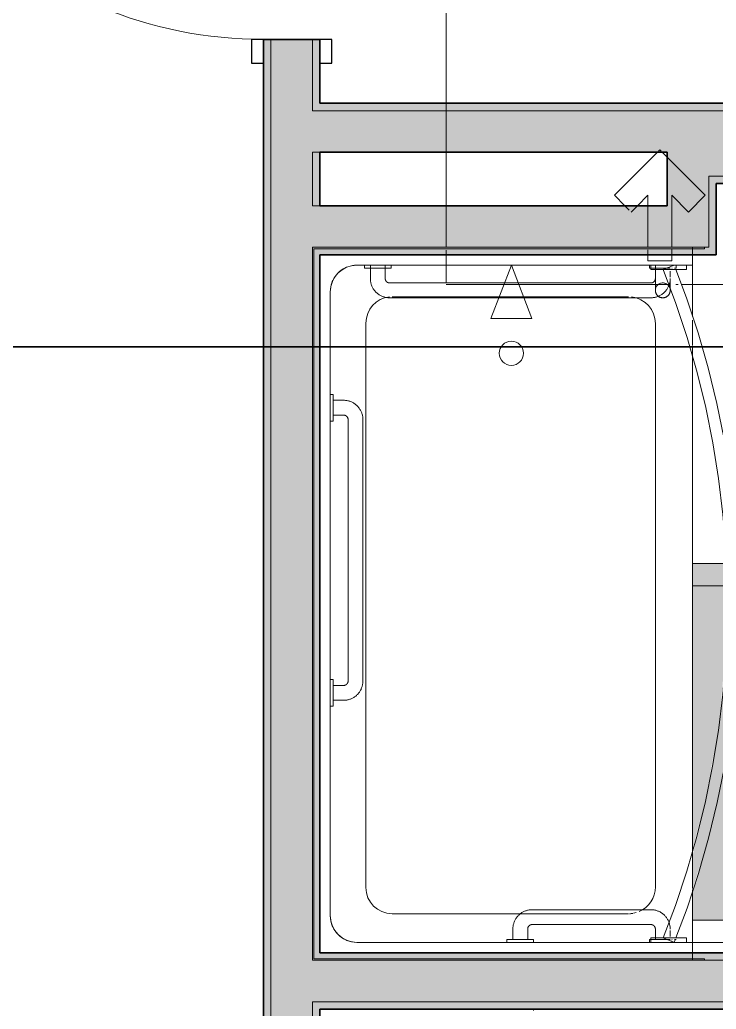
# Model space of a CAD drawing. Header units: inches. Extents: x 6 to 8416, y -388 to 6104.
# Drawn here: x 4169.3 to 4227.9, y 101.4 to 184.7 of the extents above; entities that cross this region are included whole.
import ezdxf

# ---------------------------------------------------------------- set-up
doc = ezdxf.new("R2010")
doc.units = ezdxf.units.IN
doc.header["$MEASUREMENT"] = 0
for name, pattern in [('Dash 1_16_', [48, 24, -24]), ('Dot 1_16_', [24, 0, -24]), ('Hidden 1_16_', [36, 24, -12])]:
    doc.linetypes.add(name, pattern=pattern)
for name, color, linetype, lineweight in [('A-DOOR', 31, 'Continuous', 18), ('A-DOOR-FRAM', 31, 'Continuous', 25), ('A-GENM', 13, 'Continuous', 18), ('A-WALL', 113, 'Continuous', 25), ('A-WALL-PATT', 111, 'Continuous', 35), ('G-ANNO-SYMB', 111, 'Continuous', 13), ('I-WALL', 2, 'Continuous', 25), ('P-SANR-FIXT', 6, 'Continuous', 18), ('Q-CASE', 31, 'Continuous', 18), ('Q-SPCQ', 91, 'Continuous', 18)]:
    doc.layers.add(name, color=color, linetype=linetype, lineweight=lineweight)

# ---------------------------------------------------------------- blocks, each defined once
blk = doc.blocks.new('GM BA Shower-Unit-Tub-Prefab-ICC ADA-AM - ICC Type B_ Option A Forward_ 60_W x 32_D-2224287-LEVEL 3 - PLAN Copy 1 Copy 1')
at = {"layer": 'A-GENM'}
for p, q in [((0, 32), (0.625, 32)), ((59.375, 32), (60, 32))]:
    blk.add_line(p, q, dxfattribs=at)
blk = doc.blocks.new('GM Clearance-Rect-AM - 30_ x 48_  - A117 2017 Existing _ Type B _ A117 2009 _ CBC-V1075-LEVEL 3 - PLAN Copy 1 Copy 1')
at = {"layer": 'A-GENM', "linetype": 'Hidden 1_16_', "lineweight": 9, "transparency": 33554560}
h = blk.add_hatch(color=256, dxfattribs=at)
h.paths.add_polyline_path([(15, 48), (-15, 48), (-15, 3.805), (-9.48, 3.852), (-4.127, 3.521), (1.711, 2.722), (7.275, 1.493), (11.863, 0.219), (12.753, 0), (15, 0.051), (15, 15.133)])
h.paths.add_polyline_path([(9.1, 0), (3.967, 1.272), (-1.674, 2.235), (-7.311, 2.769), (-12.492, 2.9), (-15, 2.715), (-15, 0), (8.705, 0)])
blk.add_hatch(color=256, dxfattribs=at).paths.add_polyline_path([(12.422, 0), (8.635, 1.162), (3.583, 2.363), (-0.924, 3.155), (-7.671, 3.783), (-12.609, 3.896), (-15, 3.673), (-15, 2.805), (-9.95, 2.869), (-4.179, 2.522), (2.085, 1.633), (7.563, 0.418), (9.685, 0), (12.341, 0)])
at = {"layer": 'A-GENM', "linetype": 'Hidden 1_16_', "lineweight": 9}
for p, q in [((15, 48), (-15, 48)), ((-15, 48), (-15, 3.771)), ((15, 48), (-15, 48)), ((-15, 48), (-15, 3.771)), ((-15, 3.771), (-15, 48)), ((-15, 48), (15, 48)), ((15, 0), (15, 48)), ((15, 0), (15, 48)), ((15, 48), (15, 0)), ((-15, 3.702), (-15, 3.498)), ((-15, 3.702), (-15, 3.498)), ((-15, 3.498), (-15, 3.702)), ((-15, 3.199), (-15, 2.989)), ((-15, 3.199), (-15, 2.989)), ((-15, 2.989), (-15, 3.199)), ((-15, 2.805), (-15, 0)), ((-15, 2.805), (-15, 0)), ((-15, 0), (-15, 2.805)), ((-15, 0), (9.1, 0)), ((-15, 0), (9.1, 0)), ((9.1, 0), (-15, 0)), ((9.1, 0), (9.523, 0)), ((9.1, 0), (9.523, 0)), ((9.523, 0), (9.1, 0)), ((9.575, 0), (12.341, 0)), ((9.575, 0), (12.341, 0)), ((12.341, 0), (9.575, 0)), ((12.422, 0), (15, 0)), ((12.422, 0), (15, 0)), ((15, 0), (12.422, 0))]:
    blk.add_line(p, q, dxfattribs=at)
blk = doc.blocks.new('z Nested-Shower Surround-Tub-Prefab - Variable-V1078-LEVEL 3 - PLAN Copy 1 Copy 1')
at = {"layer": 'A-GENM', "lineweight": 9}
for p, q in [((0.125, 33), (0, 33)), ((0, 33), (0, 0)), ((0, 32), (0, 33)), ((0, 33), (0.125, 33)), ((0.125, 0.125), (0.125, 33)), ((0.125, 33), (0.125, 32)), ((60, 33), (59.875, 33)), ((59.875, 33), (59.875, 0.125)), ((59.875, 32), (59.875, 33)), ((59.875, 33), (60, 33)), ((60, 0), (60, 33)), ((60, 33), (60, 32)), ((0, 29.875), (0, 32)), ((0.125, 32), (0.125, 29.875)), ((59.875, 0.625), (59.875, 32)), ((60, 32), (60, 0.625)), ((0, 0.625), (0, 29.875)), ((0.125, 29.875), (0.125, 0.625)), ((0, 0), (0, 0.625)), ((0, 0), (60, 0)), ((60, 0), (0, 0)), ((0.125, 0.625), (0.125, 0.313)), ((59.875, 0.125), (0.125, 0.125)), ((0.313, 0.125), (59.688, 0.125)), ((59.875, 0.313), (59.875, 0.625)), ((60, 0.625), (60, 0))]:
    blk.add_line(p, q, dxfattribs=at)
at = {"layer": 'A-GENM'}
for p, q in [((1.5, 32), (0, 32)), ((0, 32), (0, 0)), ((0, 29.875), (0, 32)), ((0.125, 32), (0.625, 32)), ((0.625, 32), (1.5, 32)), ((1.5, 32), (5.826, 32)), ((1.5, 30.75), (1.5, 32)), ((1.5, 30.75), (1.5, 32)), ((1.5, 32), (1.5, 30.75)), ((6.125, 32), (8.252, 32)), ((8.398, 32), (9.275, 32)), ((9.275, 32), (26.625, 32)), ((26.625, 32), (50.725, 32)), ((50.725, 32), (51.148, 32)), ((51.2, 32), (53.966, 32)), ((54.047, 32), (56.625, 32)), ((56.625, 32), (58.5, 32)), ((58.5, 32), (58.5, 30.75)), ((60, 32), (58.5, 32)), ((58.5, 32), (58.5, 30.75)), ((58.5, 30.75), (58.5, 32)), ((58.5, 32), (59.375, 32)), ((59.375, 32), (59.7, 32)), ((60, 0), (60, 32)), ((60, 32), (60, 0.625)), ((1.5, 30.388), (1.5, 30.75)), ((1.5, 30.388), (1.5, 30.75)), ((1.5, 30.75), (1.5, 30.388)), ((1.5, 30), (1.5, 30.261)), ((1.5, 29.25), (1.5, 30.261)), ((1.5, 30.261), (1.5, 30)), ((58.5, 30.75), (58.5, 30.388)), ((58.5, 30.75), (58.5, 30.388)), ((58.5, 30.388), (58.5, 30.75)), ((58.5, 30.261), (58.5, 29.25)), ((58.5, 30.261), (58.5, 29.25)), ((58.5, 29.25), (58.5, 30.261)), ((0, 0.625), (0, 29.875)), ((1.5, 3.75), (1.5, 29.25)), ((58.5, 29.25), (58.5, 3.75)), ((58.5, 29.25), (58.5, 3.75)), ((58.5, 3.75), (58.5, 29.25)), ((1.5, 5.942), (1.5, 29.058)), ((1.5, 29.058), (1.5, 5.942)), ((53.839, 28.873), (6.409, 28.873)), ((4.159, 26.623), (4.159, 17.771)), ((56.089, 18.5), (56.089, 26.623)), ((56.089, 6.712), (56.089, 18.5)), ((4.159, 17.771), (4.159, 15.729)), ((4.159, 15.729), (4.159, 6.712)), ((1.5, 3.75), (1.5, 5.058)), ((1.5, 5.058), (1.5, 3.75)), ((53.877, 4.5), (6.371, 4.5)), ((56.25, 1.5), (3.75, 1.5)), ((56.25, 1.5), (3.75, 1.5)), ((3.75, 1.5), (56.25, 1.5)), ((0, 0), (0, 0.625)), ((0, 0), (60, 0)), ((60, 0), (0, 0)), ((60, 0.625), (60, 0))]:
    blk.add_line(p, q, dxfattribs=at)
blk.add_circle((8.92, 16.75), 1.016, dxfattribs=at)
for centre, radius, start, end in [((6.409, 26.623), 2.25, 90, 173.7582), ((53.839, 26.623), 2.25, 23.01288, 90), ((53.839, 26.623), 2.25, 10.6675, 16.57426), ((53.839, 26.623), 2.25, 1.82866, 9.29916), ((53.877, 6.712), 2.212, 270, 360), ((6.371, 6.712), 2.212, 186.09767, 270), ((3.75, 3.75), 2.25, 180, 200.02868), ((3.75, 3.75), 2.25, 180, 270), ((3.75, 3.75), 2.25, 180, 200.02868), ((56.25, 3.75), 2.25, 270, 360), ((56.25, 3.75), 2.25, 339.97132, 0), ((56.25, 3.75), 2.25, 339.97132, 360), ((3.75, 3.75), 2.25, 200.02868, 204.97132), ((3.75, 3.75), 2.25, 200.02868, 204.97132), ((3.75, 3.75), 2.25, 206.17273, 245.02868), ((3.75, 3.75), 2.25, 206.17273, 245.02868), ((56.25, 3.75), 2.25, 294.97132, 335.02868), ((56.25, 3.75), 2.25, 294.97132, 335.02868), ((56.25, 3.75), 2.25, 335.02868, 339.97132), ((56.25, 3.75), 2.25, 335.02868, 339.97132), ((3.75, 3.75), 2.25, 245.02868, 249.97132), ((3.75, 3.75), 2.25, 245.02868, 249.97132), ((56.25, 3.75), 2.25, 290.02868, 294.97132), ((56.25, 3.75), 2.25, 290.02868, 294.97132), ((3.75, 3.75), 2.25, 249.97132, 270), ((3.75, 3.75), 2.25, 249.97132, 270), ((56.25, 3.75), 2.25, 270, 290.02868), ((56.25, 3.75), 2.25, 270, 290.02868)]:
    blk.add_arc(centre, radius, start, end, dxfattribs=at)
blk = doc.blocks.new('z Nested-Shower Grab Bars - Variable-V1079-LEVEL 3 - PLAN Copy 1 Copy 1')
at = {"layer": 'A-GENM', "linetype": 'Dash 1_16_', "lineweight": 9}
for p, q in [((0.244, 29.125), (0, 29.125)), ((0, 29.125), (0, 29.087)), ((0, 29.125), (0, 29.087)), ((0.244, 29.125), (0, 29.125)), ((0, 29.125), (0, 29.087)), ((0, 29.125), (0, 29.087)), ((0, 29.087), (0, 28.974)), ((0, 29.087), (0, 28.974)), ((0, 29.087), (0, 28.974)), ((0, 29.087), (0, 28.974)), ((0, 28.795), (0, 28.563)), ((0, 28.795), (0, 28.563)), ((0, 28.795), (0, 28.563)), ((0, 28.795), (0, 28.563)), ((0, 28.625), (0, 28.604)), ((0, 28.625), (0, 28.604)), ((0, 28.604), (0, 28.541)), ((0, 28.604), (0, 28.541)), ((0, 28.541), (0, 28.442)), ((0, 28.541), (0, 28.442)), ((0, 28.503), (0, 28.291)), ((0, 28.503), (0, 28.291)), ((0, 28.503), (0, 28.291)), ((0, 28.442), (0, 28.313)), ((0, 28.442), (0, 27.838)), ((0.25, 29.125), (0.244, 29.125)), ((0.25, 29.125), (0.244, 29.125)), ((0.25, 29.087), (0.25, 29.125)), ((0.25, 29.087), (0.25, 29.125)), ((0.25, 29.087), (0.25, 29.125)), ((0.25, 29.087), (0.25, 29.125)), ((0.25, 28.974), (0.25, 29.087)), ((0.25, 28.974), (0.25, 29.087)), ((0.25, 28.974), (0.25, 29.087)), ((0.25, 28.974), (0.25, 29.087)), ((0.25, 28.764), (0.25, 28.795)), ((0.25, 28.764), (0.25, 28.795)), ((0.25, 28.764), (0.25, 28.795)), ((0.25, 28.764), (0.25, 28.795)), ((0.25, 28.625), (0.25, 28.604)), ((0.25, 28.625), (0.25, 28.604)), ((0.25, 28.604), (0.25, 28.541)), ((0.25, 28.604), (0.25, 28.541)), ((0.25, 28.541), (0.25, 28.442)), ((0.25, 28.541), (0.25, 28.442)), ((0.25, 28.442), (0.25, 28.313)), ((0.25, 28.442), (0.25, 28.313)), ((1.004, 28.625), (0.515, 28.625)), ((1.004, 28.625), (0.515, 28.625)), ((1.272, 28.618), (1.208, 28.623)), ((1.245, 28.625), (1.284, 28.625)), ((1.44, 28.625), (1.477, 28.625)), ((1.528, 28.574), (1.465, 28.589)), ((1.551, 28.625), (1.587, 28.625)), ((1.587, 28.625), (1.622, 28.625)), ((1.966, 28.625), (1.987, 28.625)), ((1.987, 28.625), (2.007, 28.625)), ((2.057, 28.331), (2.003, 28.367)), ((2.007, 28.625), (2.025, 28.625)), ((2.025, 28.625), (2.042, 28.625)), ((2.042, 28.625), (2.057, 28.625)), ((2.094, 28.625), (2.103, 28.625)), ((2.103, 28.625), (2.11, 28.625)), ((2.11, 28.625), (2.116, 28.625)), ((2.116, 28.625), (2.121, 28.625)), ((2.121, 28.625), (2.124, 28.625)), ((2.124, 28.625), (2.125, 28.625)), ((2.125, 28.625), (2.15, 28.625)), ((2.15, 28.625), (2.175, 28.623)), ((55.616, 28.604), (55.552, 28.593)), ((56.516, 28.625), (55.998, 28.625)), ((56.75, 29.125), (56.75, 29.087)), ((56.75, 29.125), (56.75, 29.087)), ((56.75, 29.087), (56.75, 28.974)), ((56.75, 29.087), (56.75, 28.974)), ((56.75, 28.795), (56.75, 28.764)), ((56.75, 28.795), (56.75, 28.764)), ((56.75, 28.541), (56.75, 28.625)), ((56.75, 28.541), (56.75, 28.625)), ((56.75, 28.442), (56.75, 28.541)), ((56.75, 28.442), (56.75, 28.541)), ((56.75, 28.313), (56.75, 28.442)), ((56.75, 28.313), (56.75, 28.442)), ((57, 29.087), (57, 29.125)), ((57, 29.087), (57, 29.125)), ((57, 28.974), (57, 29.087)), ((57, 28.974), (57, 29.087)), ((57, 28.563), (57, 28.795)), ((57, 28.563), (57, 28.795)), ((57, 28.291), (57, 28.503)), ((57, 28.291), (57, 28.503)), ((0, 28.313), (0, 28.162)), ((0, 28.291), (0, 28.113)), ((0, 28.291), (0, 28.113)), ((0, 28.291), (0, 28.113)), ((0, 28.162), (0, 28)), ((0, 28), (0, 27.749)), ((0, 28), (0, 27.838)), ((0, 28), (0, 27.749)), ((0, 28), (0, 27.749)), ((0, 27.838), (0, 27.688)), ((0, 27.838), (0, 27.688)), ((0, 27.709), (0, 26.875)), ((0, 27.709), (0, 26.875)), ((0, 27.709), (0, 26.875)), ((0, 27.688), (0, 27.375)), ((0, 27.688), (0, 27.558)), ((0, 27.558), (0, 27.375)), ((0.25, 28.313), (0.25, 28.162)), ((0.25, 28.313), (0.25, 28)), ((0.25, 28.113), (0.25, 28.291)), ((0.25, 28.162), (0.25, 28)), ((0.25, 28), (0.25, 27.838)), ((0.25, 28), (0.25, 27.838)), ((0.25, 27.749), (0.25, 27.991)), ((0.25, 27.838), (0.25, 27.688)), ((0.25, 27.838), (0.25, 27.688)), ((0.25, 26.875), (0.25, 27.709)), ((0.25, 27.688), (0.25, 27.375)), ((0.25, 27.688), (0.25, 27.375)), ((0.25, 26.875), (0.25, 27.687)), ((0.25, 26.875), (0.25, 27.687)), ((2.347, 28.072), (2.303, 28.119)), ((2.389, 28.022), (2.347, 28.072)), ((2.428, 27.97), (2.389, 28.022)), ((2.747, 28.057), (2.749, 28.032)), ((2.749, 28.032), (2.75, 28.007)), ((56.75, 28.162), (56.75, 28.313)), ((56.75, 28.162), (56.75, 28.313)), ((56.75, 28), (56.75, 28.162)), ((56.75, 28), (56.75, 28.162)), ((56.75, 27.838), (56.75, 28)), ((56.75, 27.838), (56.75, 28)), ((56.75, 27.688), (56.75, 27.838)), ((56.75, 27.688), (56.75, 27.838)), ((56.75, 27.709), (56.75, 26.875)), ((56.75, 27.375), (56.75, 27.688)), ((56.75, 27.375), (56.75, 27.688)), ((56.75, 27.687), (56.75, 26.875)), ((57, 28.113), (57, 28.291)), ((57, 28.113), (57, 28.291)), ((57, 27.749), (57, 28)), ((57, 27.749), (57, 28)), ((57, 26.875), (57, 27.709)), ((57, 26.875), (57, 27.709)), ((0, 27.438), (0, 26.875)), ((0, 27.375), (1.125, 27.375)), ((0, 26.875), (0.25, 26.875)), ((0, 26.875), (0.25, 26.875)), ((0.25, 26.875), (0.25, 27.438)), ((0.25, 27.375), (1.125, 27.375)), ((1.5, 27), (1.5, 15.826)), ((2.75, 16.306), (2.75, 27)), ((54.25, 27), (54.25, 17)), ((55.5, 17), (55.5, 27)), ((55.875, 27.375), (56.75, 27.375)), ((56.75, 26.875), (57, 26.875)), ((57, 17.125), (56.75, 17.125)), ((56.75, 17.125), (56.75, 16.313)), ((56.75, 17.125), (56.75, 14.875)), ((57, 14.875), (57, 17.125)), ((57, 14.875), (57, 17.125)), ((1.5, 15.826), (1.5, 14.674)), ((2.75, 14.194), (2.75, 16.306)), ((56.75, 16.625), (55.875, 16.625)), ((56.75, 16.313), (56.75, 16.625)), ((56.75, 15.375), (56.75, 16.625)), ((56.75, 15.688), (56.75, 16.313)), ((55.875, 15.375), (56.75, 15.375)), ((56.75, 15.375), (56.75, 15.688)), ((56.75, 15.687), (56.75, 14.875)), ((1.5, 14.674), (1.5, 5)), ((2.75, 5), (2.75, 14.194)), ((56.75, 14.875), (57, 14.875)), ((0.25, 5.125), (0, 5.125)), ((0, 5.125), (0, 4.563)), ((0, 5.125), (0, 2.875)), ((0.25, 2.875), (0.25, 5.125)), ((0.25, 4.563), (0.25, 5.125)), ((1.125, 4.625), (0, 4.625)), ((0, 4.625), (0, 4.442)), ((0, 4.625), (0, 3.375)), ((0, 4.442), (0, 4.313)), ((0, 4.313), (0, 4.162)), ((0, 4.162), (0, 4)), ((0, 4), (0, 3.838)), ((0, 3.838), (0, 3.688)), ((0, 3.688), (0, 3.558)), ((0, 3.558), (0, 3.375)), ((0, 3.438), (0, 2.875)), ((0, 3.375), (1.125, 3.375)), ((0.25, 2.875), (0.25, 3.438)), ((0, 2.875), (0.25, 2.875)), ((35, 2.75), (13, 2.75)), ((35, 2.75), (13, 2.75)), ((11.375, 1.125), (11.375, 0.25)), ((11.375, 1.125), (11.375, 0.25)), ((12.625, 0.25), (12.625, 1.125)), ((12.625, 0.25), (12.625, 1.125)), ((13, 1.5), (35, 1.5)), ((13, 1.5), (35, 1.5)), ((35.375, 1.125), (35.375, 0.25)), ((35.375, 1.125), (35.375, 0.25)), ((36.625, 0.25), (36.625, 1.125)), ((36.625, 0.25), (36.625, 1.125)), ((10.875, 0.25), (10.875, 0)), ((11.687, 0.25), (10.875, 0.25)), ((11.687, 0.25), (10.875, 0.25)), ((10.875, 0.25), (10.875, 0)), ((13.125, 0.25), (10.875, 0.25)), ((11.687, 0.25), (10.875, 0.25)), ((10.875, 0), (13.125, 0)), ((10.875, 0), (13.125, 0)), ((10.875, 0), (13.125, 0)), ((10.875, 0), (13.125, 0)), ((11.375, 0.25), (11.688, 0.25)), ((11.375, 0.25), (11.688, 0.25)), ((11.375, 0.25), (11.688, 0.25)), ((11.375, 0.25), (12.625, 0.25)), ((11.688, 0.25), (11.838, 0.25)), ((11.688, 0.25), (12.313, 0.25)), ((11.688, 0.25), (12.313, 0.25)), ((11.838, 0.25), (12, 0.25)), ((12, 0.25), (12.162, 0.25)), ((12.162, 0.25), (12.313, 0.25)), ((13.125, 0.25), (12.313, 0.25)), ((13.125, 0.25), (12.313, 0.25)), ((12.313, 0.25), (12.625, 0.25)), ((12.313, 0.25), (12.625, 0.25)), ((13.125, 0.25), (12.313, 0.25)), ((12.313, 0.25), (12.625, 0.25)), ((13.125, 0), (13.125, 0.25)), ((13.125, 0), (13.125, 0.25)), ((34.875, 0.25), (34.875, 0)), ((35.687, 0.25), (34.875, 0.25)), ((35.687, 0.25), (34.875, 0.25)), ((34.875, 0.25), (34.875, 0)), ((37.125, 0.25), (34.875, 0.25)), ((35.687, 0.25), (34.875, 0.25)), ((34.875, 0), (37.125, 0)), ((34.875, 0), (37.125, 0)), ((34.875, 0), (37.125, 0)), ((34.875, 0), (37.125, 0)), ((35.375, 0.25), (35.688, 0.25)), ((35.375, 0.25), (35.688, 0.25)), ((35.375, 0.25), (36.625, 0.25)), ((35.375, 0.25), (35.688, 0.25)), ((35.688, 0.25), (36.313, 0.25)), ((35.688, 0.25), (35.838, 0.25)), ((35.688, 0.25), (36.313, 0.25)), ((35.838, 0.25), (36, 0.25)), ((36, 0.25), (36.162, 0.25)), ((36.162, 0.25), (36.313, 0.25)), ((37.125, 0.25), (36.313, 0.25)), ((37.125, 0.25), (36.313, 0.25)), ((36.313, 0.25), (36.625, 0.25)), ((36.313, 0.25), (36.625, 0.25)), ((37.125, 0.25), (36.313, 0.25)), ((36.313, 0.25), (36.625, 0.25)), ((37.125, 0), (37.125, 0.25)), ((37.125, 0), (37.125, 0.25))]:
    blk.add_line(p, q, dxfattribs=at)
at = {"layer": 'A-GENM', "linetype": 'Dash 1_16_', "lineweight": 9, "flags": 128}
for points in [[(1.208, 28.623), (1.143, 28.625), (1.125, 28.625)], [(1.125, 28.625), (1.165, 28.625), (1.205, 28.625), (1.245, 28.625)], [(1.465, 28.589), (1.401, 28.601), (1.337, 28.611), (1.272, 28.618)], [(1.284, 28.625), (1.324, 28.625), (1.363, 28.625), (1.401, 28.625), (1.44, 28.625)], [(1.477, 28.625), (1.514, 28.625), (1.551, 28.625)], [(2.003, 28.367), (1.948, 28.401), (1.891, 28.433), (1.833, 28.463), (1.774, 28.49), (1.714, 28.515), (1.653, 28.537), (1.591, 28.557), (1.528, 28.574)], [(1.622, 28.625), (1.656, 28.625), (1.69, 28.625), (1.722, 28.625), (1.754, 28.625), (1.784, 28.625), (1.814, 28.625), (1.842, 28.625), (1.87, 28.625), (1.896, 28.625), (1.921, 28.625), (1.944, 28.625), (1.966, 28.625)], [(2.057, 28.625), (2.071, 28.625), (2.083, 28.625), (2.094, 28.625)], [(2.303, 28.119), (2.257, 28.166), (2.21, 28.21), (2.16, 28.252), (2.109, 28.293), (2.057, 28.331)], [(2.175, 28.623), (2.2, 28.621), (2.225, 28.617), (2.249, 28.613), (2.274, 28.607), (2.298, 28.601), (2.322, 28.593), (2.345, 28.585), (2.368, 28.576), (2.391, 28.565), (2.414, 28.554), (2.436, 28.542), (2.457, 28.53), (2.478, 28.516), (2.498, 28.501), (2.518, 28.486), (2.537, 28.47), (2.556, 28.453), (2.573, 28.435), (2.59, 28.417), (2.607, 28.398), (2.622, 28.379), (2.637, 28.358), (2.651, 28.338), (2.664, 28.316), (2.676, 28.295), (2.688, 28.272), (2.698, 28.25), (2.708, 28.226), (2.716, 28.203), (2.724, 28.179), (2.73, 28.155), (2.736, 28.131), (2.741, 28.106), (2.745, 28.082), (2.747, 28.057)], [(55.303, 28.521), (55.242, 28.497), (55.183, 28.47), (55.125, 28.441), (55.068, 28.41), (55.012, 28.377), (54.957, 28.341), (54.905, 28.303), (54.853, 28.264), (54.803, 28.222), (54.756, 28.178), (54.709, 28.132), (54.665, 28.085), (54.623, 28.035), (54.582, 27.984), (54.544, 27.932), (54.508, 27.878), (54.474, 27.823), (54.442, 27.766), (54.412, 27.708), (54.385, 27.649), (54.36, 27.589), (54.338, 27.528), (54.318, 27.466), (54.301, 27.403), (54.286, 27.34), (54.274, 27.276), (54.264, 27.212), (54.257, 27.147), (54.252, 27.083), (54.25, 27.018), (54.25, 27)], [(55.552, 28.593), (55.489, 28.578), (55.426, 28.562), (55.364, 28.543), (55.303, 28.521)], [(55.875, 28.625), (55.81, 28.624), (55.745, 28.62), (55.68, 28.613), (55.616, 28.604)], [(2.75, 28.007), (2.75, 27.982), (2.749, 27.957), (2.746, 27.932), (2.743, 27.907), (2.739, 27.882), (2.734, 27.858), (2.727, 27.834), (2.72, 27.81), (2.712, 27.786), (2.703, 27.763), (2.693, 27.74), (2.682, 27.717), (2.671, 27.695), (2.658, 27.674), (2.645, 27.653), (2.63, 27.632), (2.615, 27.612), (2.599, 27.593), (2.583, 27.574), (2.565, 27.556), (2.547, 27.539), (2.528, 27.523), (2.509, 27.507), (2.489, 27.492), (2.468, 27.478), (2.447, 27.464), (2.426, 27.452), (2.403, 27.44), (2.381, 27.43), (2.358, 27.42), (2.334, 27.411), (2.311, 27.403), (2.287, 27.396), (2.262, 27.39), (2.238, 27.385), (2.213, 27.381), (2.188, 27.378), (2.163, 27.376), (2.138, 27.375), (2.125, 27.375)], [(2.646, 27.572), (2.622, 27.633), (2.595, 27.692), (2.566, 27.75), (2.535, 27.807), (2.502, 27.863), (2.466, 27.918), (2.428, 27.97)], [(2.75, 27), (2.749, 27.065), (2.745, 27.13), (2.738, 27.195), (2.729, 27.259), (2.718, 27.323), (2.703, 27.386), (2.687, 27.449), (2.668, 27.511), (2.646, 27.572)], [(1.125, 27.375), (1.14, 27.375), (1.155, 27.374), (1.17, 27.372), (1.185, 27.37), (1.2, 27.368), (1.214, 27.364), (1.229, 27.36), (1.243, 27.356), (1.257, 27.351), (1.271, 27.345), (1.285, 27.339), (1.298, 27.333), (1.311, 27.325), (1.324, 27.318), (1.337, 27.31), (1.349, 27.301), (1.361, 27.292), (1.372, 27.282), (1.383, 27.272), (1.394, 27.261), (1.404, 27.25), (1.414, 27.239), (1.423, 27.227), (1.432, 27.215), (1.441, 27.203), (1.448, 27.19), (1.456, 27.177), (1.463, 27.163), (1.469, 27.15), (1.475, 27.136), (1.48, 27.122), (1.484, 27.108), (1.488, 27.093), (1.492, 27.078), (1.495, 27.064), (1.497, 27.049), (1.498, 27.034), (1.5, 27.019), (1.5, 27.004), (1.5, 27)], [(1.95, 27.375), (1.927, 27.375), (1.903, 27.375), (1.877, 27.375), (1.85, 27.375), (1.822, 27.375), (1.792, 27.375), (1.762, 27.375), (1.731, 27.375), (1.699, 27.375), (1.665, 27.375), (1.631, 27.375), (1.596, 27.375), (1.561, 27.375), (1.524, 27.375), (1.487, 27.375), (1.45, 27.375), (1.412, 27.375), (1.373, 27.375), (1.334, 27.375), (1.295, 27.375), (1.255, 27.375), (1.216, 27.375), (1.176, 27.375), (1.136, 27.375), (1.125, 27.375)], [(2.125, 27.375), (2.124, 27.375), (2.122, 27.375), (2.118, 27.375), (2.112, 27.375), (2.105, 27.375), (2.096, 27.375), (2.086, 27.375), (2.074, 27.375), (2.061, 27.375), (2.046, 27.375), (2.03, 27.375), (2.012, 27.375), (1.993, 27.375), (1.972, 27.375), (1.95, 27.375)], [(55.5, 27), (55.5, 27.015), (55.501, 27.03), (55.503, 27.045), (55.505, 27.06), (55.507, 27.075), (55.511, 27.089), (55.515, 27.104), (55.519, 27.118), (55.524, 27.132), (55.53, 27.146), (55.536, 27.16), (55.542, 27.173), (55.55, 27.186), (55.557, 27.199), (55.565, 27.212), (55.574, 27.224), (55.583, 27.236), (55.593, 27.247), (55.603, 27.258), (55.614, 27.269), (55.625, 27.279), (55.636, 27.289), (55.648, 27.298), (55.66, 27.307), (55.672, 27.316), (55.685, 27.323), (55.698, 27.331), (55.712, 27.338), (55.725, 27.344), (55.739, 27.35), (55.753, 27.355), (55.767, 27.359), (55.782, 27.363), (55.797, 27.367), (55.811, 27.37), (55.826, 27.372), (55.841, 27.373), (55.856, 27.375), (55.871, 27.375), (55.875, 27.375)], [(54.25, 17), (54.251, 16.935), (54.255, 16.87), (54.262, 16.805), (54.271, 16.741), (54.282, 16.677), (54.297, 16.614), (54.313, 16.551), (54.332, 16.489), (54.354, 16.428), (54.378, 16.367), (54.405, 16.308), (54.434, 16.25), (54.465, 16.193), (54.498, 16.137), (54.534, 16.082), (54.572, 16.03), (54.611, 15.978), (54.653, 15.928), (54.697, 15.881), (54.743, 15.834), (54.79, 15.79), (54.84, 15.748), (54.891, 15.707), (54.943, 15.669), (54.997, 15.633), (55.052, 15.599), (55.109, 15.567), (55.167, 15.537), (55.226, 15.51), (55.286, 15.485), (55.347, 15.463), (55.409, 15.443), (55.472, 15.426), (55.535, 15.411), (55.599, 15.399), (55.663, 15.389), (55.728, 15.382), (55.792, 15.377), (55.857, 15.375), (55.875, 15.375)], [(55.875, 16.625), (55.86, 16.625), (55.845, 16.626), (55.83, 16.628), (55.815, 16.63), (55.8, 16.632), (55.786, 16.636), (55.771, 16.64), (55.757, 16.644), (55.743, 16.649), (55.729, 16.655), (55.715, 16.661), (55.702, 16.667), (55.689, 16.675), (55.676, 16.682), (55.663, 16.69), (55.651, 16.699), (55.639, 16.708), (55.628, 16.718), (55.617, 16.728), (55.606, 16.739), (55.596, 16.75), (55.586, 16.761), (55.577, 16.773), (55.568, 16.785), (55.559, 16.797), (55.552, 16.81), (55.544, 16.823), (55.537, 16.837), (55.531, 16.85), (55.525, 16.864), (55.52, 16.878), (55.516, 16.892), (55.512, 16.907), (55.508, 16.922), (55.505, 16.936), (55.503, 16.951), (55.502, 16.966), (55.5, 16.981), (55.5, 16.996), (55.5, 17)], [(1.5, 5), (1.5, 4.985), (1.499, 4.97), (1.497, 4.955), (1.495, 4.94), (1.493, 4.925), (1.489, 4.911), (1.485, 4.896), (1.481, 4.882), (1.476, 4.868), (1.47, 4.854), (1.464, 4.84), (1.458, 4.827), (1.45, 4.814), (1.443, 4.801), (1.435, 4.788), (1.426, 4.776), (1.417, 4.764), (1.407, 4.753), (1.397, 4.742), (1.386, 4.731), (1.375, 4.721), (1.364, 4.711), (1.352, 4.702), (1.34, 4.693), (1.328, 4.684), (1.315, 4.677), (1.302, 4.669), (1.288, 4.662), (1.275, 4.656), (1.261, 4.65), (1.247, 4.645), (1.233, 4.641), (1.218, 4.637), (1.203, 4.633), (1.189, 4.63), (1.174, 4.628), (1.159, 4.627), (1.144, 4.625), (1.129, 4.625), (1.125, 4.625)], [(1.125, 3.375), (1.19, 3.376), (1.255, 3.38), (1.32, 3.387), (1.384, 3.396), (1.448, 3.407), (1.511, 3.422), (1.574, 3.438), (1.636, 3.457), (1.697, 3.479), (1.758, 3.503), (1.817, 3.53), (1.875, 3.559), (1.932, 3.59), (1.988, 3.623), (2.043, 3.659), (2.095, 3.697), (2.147, 3.736), (2.197, 3.778), (2.244, 3.822), (2.291, 3.868), (2.335, 3.915), (2.377, 3.965), (2.418, 4.016), (2.456, 4.068), (2.492, 4.122), (2.526, 4.177), (2.558, 4.234), (2.588, 4.292), (2.615, 4.351), (2.64, 4.411), (2.662, 4.472), (2.682, 4.534), (2.699, 4.597), (2.714, 4.66), (2.726, 4.724), (2.736, 4.788), (2.743, 4.853), (2.748, 4.917), (2.75, 4.982), (2.75, 5)], [(13, 2.75), (12.935, 2.749), (12.87, 2.745), (12.805, 2.738), (12.741, 2.729), (12.677, 2.718), (12.614, 2.703), (12.551, 2.687), (12.489, 2.668), (12.428, 2.646), (12.367, 2.622), (12.308, 2.595), (12.25, 2.566), (12.193, 2.535), (12.137, 2.502), (12.082, 2.466), (12.03, 2.428), (11.978, 2.389), (11.928, 2.347), (11.881, 2.303), (11.834, 2.257), (11.79, 2.21), (11.748, 2.16), (11.707, 2.109), (11.669, 2.057), (11.633, 2.003), (11.599, 1.948), (11.567, 1.891), (11.537, 1.833), (11.51, 1.774), (11.485, 1.714), (11.463, 1.653), (11.443, 1.591), (11.426, 1.528), (11.411, 1.465), (11.399, 1.401), (11.389, 1.337), (11.382, 1.272), (11.377, 1.208), (11.375, 1.143), (11.375, 1.125)], [(13, 2.75), (12.935, 2.749), (12.87, 2.745), (12.805, 2.738), (12.741, 2.729), (12.677, 2.718), (12.614, 2.703), (12.551, 2.687), (12.489, 2.668), (12.428, 2.646), (12.367, 2.622), (12.308, 2.595), (12.25, 2.566), (12.193, 2.535), (12.137, 2.502), (12.082, 2.466), (12.03, 2.428), (11.978, 2.389), (11.928, 2.347), (11.881, 2.303), (11.834, 2.257), (11.79, 2.21), (11.748, 2.16), (11.707, 2.109), (11.669, 2.057), (11.633, 2.003), (11.599, 1.948), (11.567, 1.891), (11.537, 1.833), (11.51, 1.774), (11.485, 1.714), (11.463, 1.653), (11.443, 1.591), (11.426, 1.528), (11.411, 1.465), (11.399, 1.401), (11.389, 1.337), (11.382, 1.272), (11.377, 1.208), (11.375, 1.143), (11.375, 1.125)], [(36.625, 1.125), (36.624, 1.19), (36.62, 1.255), (36.613, 1.32), (36.604, 1.384), (36.593, 1.448), (36.578, 1.511), (36.562, 1.574), (36.543, 1.636), (36.521, 1.697), (36.497, 1.758), (36.47, 1.817), (36.441, 1.875), (36.41, 1.932), (36.377, 1.988), (36.341, 2.043), (36.303, 2.095), (36.264, 2.147), (36.222, 2.197), (36.178, 2.244), (36.132, 2.291), (36.085, 2.335), (36.035, 2.377), (35.984, 2.418), (35.932, 2.456), (35.878, 2.492), (35.823, 2.526), (35.766, 2.558), (35.708, 2.588), (35.649, 2.615), (35.589, 2.64), (35.528, 2.662), (35.466, 2.682), (35.403, 2.699), (35.34, 2.714), (35.276, 2.726), (35.212, 2.736), (35.147, 2.743), (35.083, 2.748), (35.018, 2.75), (35, 2.75)], [(36.625, 1.125), (36.624, 1.19), (36.62, 1.255), (36.613, 1.32), (36.604, 1.384), (36.593, 1.448), (36.578, 1.511), (36.562, 1.574), (36.543, 1.636), (36.521, 1.697), (36.497, 1.758), (36.47, 1.817), (36.441, 1.875), (36.41, 1.932), (36.377, 1.988), (36.341, 2.043), (36.303, 2.095), (36.264, 2.147), (36.222, 2.197), (36.178, 2.244), (36.132, 2.291), (36.085, 2.335), (36.035, 2.377), (35.984, 2.418), (35.932, 2.456), (35.878, 2.492), (35.823, 2.526), (35.766, 2.558), (35.708, 2.588), (35.649, 2.615), (35.589, 2.64), (35.528, 2.662), (35.466, 2.682), (35.403, 2.699), (35.34, 2.714), (35.276, 2.726), (35.212, 2.736), (35.147, 2.743), (35.083, 2.748), (35.018, 2.75), (35, 2.75)], [(12.625, 1.125), (12.625, 1.14), (12.626, 1.155), (12.628, 1.17), (12.63, 1.185), (12.632, 1.2), (12.636, 1.214), (12.64, 1.229), (12.644, 1.243), (12.649, 1.257), (12.655, 1.271), (12.661, 1.285), (12.667, 1.298), (12.675, 1.311), (12.682, 1.324), (12.69, 1.337), (12.699, 1.349), (12.708, 1.361), (12.718, 1.372), (12.728, 1.383), (12.739, 1.394), (12.75, 1.404), (12.761, 1.414), (12.773, 1.423), (12.785, 1.432), (12.797, 1.441), (12.81, 1.448), (12.823, 1.456), (12.837, 1.463), (12.85, 1.469), (12.864, 1.475), (12.878, 1.48), (12.892, 1.484), (12.907, 1.488), (12.922, 1.492), (12.936, 1.495), (12.951, 1.497), (12.966, 1.498), (12.981, 1.5), (12.996, 1.5), (13, 1.5)], [(12.625, 1.125), (12.625, 1.14), (12.626, 1.155), (12.628, 1.17), (12.63, 1.185), (12.632, 1.2), (12.636, 1.214), (12.64, 1.229), (12.644, 1.243), (12.649, 1.257), (12.655, 1.271), (12.661, 1.285), (12.667, 1.298), (12.675, 1.311), (12.682, 1.324), (12.69, 1.337), (12.699, 1.349), (12.708, 1.361), (12.718, 1.372), (12.728, 1.383), (12.739, 1.394), (12.75, 1.404), (12.761, 1.414), (12.773, 1.423), (12.785, 1.432), (12.797, 1.441), (12.81, 1.448), (12.823, 1.456), (12.837, 1.463), (12.85, 1.469), (12.864, 1.475), (12.878, 1.48), (12.892, 1.484), (12.907, 1.488), (12.922, 1.492), (12.936, 1.495), (12.951, 1.497), (12.966, 1.498), (12.981, 1.5), (12.996, 1.5), (13, 1.5)], [(35, 1.5), (35.015, 1.5), (35.03, 1.499), (35.045, 1.497), (35.06, 1.495), (35.075, 1.493), (35.089, 1.489), (35.104, 1.485), (35.118, 1.481), (35.132, 1.476), (35.146, 1.47), (35.16, 1.464), (35.173, 1.458), (35.186, 1.45), (35.199, 1.443), (35.212, 1.435), (35.224, 1.426), (35.236, 1.417), (35.247, 1.407), (35.258, 1.397), (35.269, 1.386), (35.279, 1.375), (35.289, 1.364), (35.298, 1.352), (35.307, 1.34), (35.316, 1.328), (35.323, 1.315), (35.331, 1.302), (35.338, 1.288), (35.344, 1.275), (35.35, 1.261), (35.355, 1.247), (35.359, 1.233), (35.363, 1.218), (35.367, 1.203), (35.37, 1.189), (35.372, 1.174), (35.373, 1.159), (35.375, 1.144), (35.375, 1.129), (35.375, 1.125)], [(35, 1.5), (35.015, 1.5), (35.03, 1.499), (35.045, 1.497), (35.06, 1.495), (35.075, 1.493), (35.089, 1.489), (35.104, 1.485), (35.118, 1.481), (35.132, 1.476), (35.146, 1.47), (35.16, 1.464), (35.173, 1.458), (35.186, 1.45), (35.199, 1.443), (35.212, 1.435), (35.224, 1.426), (35.236, 1.417), (35.247, 1.407), (35.258, 1.397), (35.269, 1.386), (35.279, 1.375), (35.289, 1.364), (35.298, 1.352), (35.307, 1.34), (35.316, 1.328), (35.323, 1.315), (35.331, 1.302), (35.338, 1.288), (35.344, 1.275), (35.35, 1.261), (35.355, 1.247), (35.359, 1.233), (35.363, 1.218), (35.367, 1.203), (35.37, 1.189), (35.372, 1.174), (35.373, 1.159), (35.375, 1.144), (35.375, 1.129), (35.375, 1.125)]]:
    blk.add_lwpolyline(points, dxfattribs=at)
at = {"layer": 'A-GENM', "linetype": 'Dash 1_16_', "lineweight": 9}
for start, end in [(90, 270), (270, 90)]:
    blk.add_arc((2.125, 28), 0.625, start, end, dxfattribs=at)
blk = doc.blocks.new('z Nested-Clearance-Shower-AM - Tub_Shower - ICC Type B - Option A_ Forward-V240-LEVEL 3 - PLAN Copy 1 Copy 1')
at = {"layer": 'A-GENM', "linetype": 'Hidden 1_16_', "lineweight": 9}
for p, q in [((30, 48), (0, 48)), ((0, 48), (0, 0)), ((30, 0), (30, 48)), ((16, 47), (14, 47)), ((14, 47), (14, 41.578)), ((14, 42.875), (14, 47)), ((14, 47), (15.625, 47)), ((15.625, 47), (16, 47)), ((16, 41.578), (16, 47)), ((16, 47), (16, 41.578)), ((12.664, 42.914), (11.25, 41.5)), ((11.25, 41.5), (12.664, 42.914)), ((14, 41.578), (12.664, 42.914)), ((12.664, 42.914), (13.352, 42.227)), ((14, 41.578), (14, 42.875)), ((17.336, 42.914), (16, 41.578)), ((16, 41.578), (17.336, 42.914)), ((18.75, 41.5), (17.336, 42.914)), ((17.336, 42.914), (17.625, 42.625)), ((17.625, 42.625), (18.023, 42.227)), ((13.352, 42.227), (14, 41.578)), ((18.023, 42.227), (18.75, 41.5)), ((11.25, 41.5), (15, 37.75)), ((15, 37.75), (11.25, 41.5)), ((15, 37.75), (18.75, 41.5)), ((18.75, 41.5), (15.937, 38.688)), ((15.937, 38.688), (15, 37.75)), ((0, 0), (30, 0))]:
    blk.add_line(p, q, dxfattribs=at)
blk = doc.blocks.new('z Nested-Shower Fixtures - Variable-2223344-LEVEL 3 - PLAN Copy 1 Copy 1')
at = {"layer": 'P-SANR-FIXT'}
for p, q in [((0, 0), (4.5, 1.727)), ((4.5, 1.727), (4.5, -1.727)), ((4.5, -1.727), (0, 0))]:
    blk.add_line(p, q, dxfattribs=at)
blk = doc.blocks.new('SE BA Shower Curtain Rod-AM - 1_ Dia__ 76_ AFF-V1080-LEVEL 3 - PLAN Copy 1 Copy 1')
at = {"layer": 'Q-SPCQ'}
for p, q in [((0.375, 1.5), (0, 1.5)), ((0, 1.5), (0, 0.75)), ((0, 1.5), (0, -1.5)), ((0.375, -1.5), (0.375, 1.5)), ((0.375, 0.75), (0.375, 1.5)), ((57, 1.5), (56.625, 1.5)), ((56.625, 1.5), (56.625, 0.75)), ((56.625, 1.5), (56.625, -1.5)), ((57, -1.5), (57, 1.5)), ((57, 0.75), (57, 1.5)), ((0, 0.75), (0, -0.75)), ((0.002, 0.464), (0.009, 0.449)), ((0.002, 0.464), (0.009, 0.449)), ((0.009, 0.449), (0.027, 0.402)), ((0.009, 0.449), (0.027, 0.402)), ((0.027, 0.402), (0.057, 0.328)), ((0.027, 0.402), (0.095, 0.232)), ((0.057, 0.328), (0.095, 0.232)), ((0.095, 0.232), (0.14, 0.12)), ((0.095, 0.232), (0.14, 0.12)), ((0.14, 0.12), (0.187, 0)), ((0.14, 0.12), (0.235, -0.12)), ((0.187, 0), (0.235, -0.12)), ((0.375, 0.521), (0.375, 0.75)), ((0.375, 0.263), (0.375, 0.388)), ((56.625, 0.388), (56.625, 0.263)), ((56.72, -0.232), (56.905, 0.232)), ((56.765, -0.12), (56.812, 0)), ((56.998, 0.464), (56.786, 0.544)), ((56.812, 0), (56.86, 0.12)), ((56.86, 0.12), (56.905, 0.232)), ((56.905, 0.232), (56.943, 0.328)), ((56.905, 0.232), (56.943, 0.328)), ((56.943, 0.328), (56.973, 0.402)), ((56.943, 0.328), (56.973, 0.402)), ((56.973, 0.402), (56.998, 0.464)), ((56.973, 0.402), (56.991, 0.449)), ((56.991, 0.449), (56.998, 0.464)), ((57, 0.388), (57, 0.75)), ((57, 0.263), (57, 0.388)), ((57, -0.75), (57, 0.263)), ((0, -0.75), (0, -1.5)), ((0.235, -0.12), (0.28, -0.232)), ((0.235, -0.12), (0.28, -0.232)), ((0.28, -0.232), (0.318, -0.328)), ((0.28, -0.232), (0.348, -0.402)), ((0.318, -0.328), (0.348, -0.402)), ((0.348, -0.402), (0.366, -0.449)), ((0.348, -0.402), (0.366, -0.449)), ((0.366, -0.449), (0.373, -0.464)), ((0.366, -0.449), (0.373, -0.464)), ((0.375, -0.75), (0.375, -0.391)), ((0.375, -1.5), (0.375, -0.75)), ((56.625, -0.391), (56.625, -0.75)), ((56.625, -0.75), (56.625, -1.5)), ((56.627, -0.464), (56.652, -0.402)), ((56.627, -0.464), (56.652, -0.402)), ((56.652, -0.402), (56.72, -0.232)), ((56.652, -0.402), (56.682, -0.328)), ((56.682, -0.328), (56.72, -0.232)), ((56.72, -0.232), (56.765, -0.12)), ((57, -1.5), (57, -0.75)), ((0, -1.5), (0.375, -1.5)), ((56.625, -1.5), (57, -1.5))]:
    blk.add_line(p, q, dxfattribs=at)
at = {"layer": 'Q-SPCQ', "flags": 128}
for points in [[(56.625, 0.604), (54.115, 1.547), (51.191, 2.513), (48.231, 3.362), (45.239, 4.091), (42.221, 4.7), (39.18, 5.189), (36.123, 5.555), (33.053, 5.798), (29.976, 5.919), (26.897, 5.916), (23.82, 5.791), (20.75, 5.542), (17.694, 5.171), (14.654, 4.678), (11.636, 4.063), (8.646, 3.329), (5.687, 2.475), (2.765, 1.504), (0.375, 0.605)], [(0.375, -0.464), (3.218, 0.604), (6.104, 1.558), (9.026, 2.395), (11.978, 3.115), (14.958, 3.716), (17.959, 4.198), (20.976, 4.56), (24.006, 4.8), (27.043, 4.919), (30.083, 4.916), (33.119, 4.792), (36.149, 4.547), (39.166, 4.181), (42.166, 3.694), (45.144, 3.088), (48.096, 2.363), (51.016, 1.52), (53.901, 0.562), (56.625, -0.464)]]:
    blk.add_lwpolyline(points, dxfattribs=at)
blk = doc.blocks.new('Unit-Single-Flush-ICC ADA-AM - 36_ x 84_-NR _U-BE _ BED_-6493364-LEVEL 3 - PLAN Copy 1 Copy 1')
at = {"layer": 'A-DOOR'}
for p, q in [((16.25, 38.375), (18, 38.375)), ((16.25, 2.375), (16.25, 38.375)), ((18, 2.375), (18, 38.375)), ((16.25, 2.375), (18, 2.375))]:
    blk.add_line(p, q, dxfattribs=at)
at = {"layer": 'A-DOOR', "lineweight": 9}
blk.add_arc((18, 2.375), 36, 90, 180, dxfattribs=at)
at = {"layer": 'A-DOOR-FRAM'}
for p, q in [((-18, 3.375), (-20, 3.375)), ((-20, 3.375), (-20, 2.375)), ((-18, 2.375), (-18, 3.375)), ((20, 3.375), (18, 3.375)), ((18, 3.375), (18, 2.375)), ((20, 2.375), (20, 3.375)), ((-20, 2.375), (-18, 2.375)), ((18, 2.375), (20, 2.375)), ((-18, -2.375), (-20, -2.375)), ((-20, -2.375), (-20, -3.375)), ((-18, -3.375), (-18, -2.375)), ((20, -2.375), (18, -2.375)), ((18, -2.375), (18, -3.375)), ((20, -3.375), (20, -2.375)), ((-20, -3.375), (-18, -3.375)), ((18, -3.375), (20, -3.375))]:
    blk.add_line(p, q, dxfattribs=at)
at = {"layer": 'A-DOOR-FRAM', "lineweight": 18}
for p, q in [((-18, 3.375), (-20, 3.375)), ((-20, 3.375), (-20, 2.375)), ((-18, 3.375), (-18, 2.375)), ((20, 3.375), (18, 3.375)), ((18, 3.375), (18, 2.375)), ((20, 3.375), (20, 2.375)), ((-20, 2.375), (-18, 2.375)), ((18, 2.375), (20, 2.375)), ((-20, -3.375), (-20, -2.375)), ((-18, -2.375), (-20, -2.375)), ((-18, -3.375), (-18, -2.375)), ((18, -3.375), (18, -2.375)), ((20, -2.375), (18, -2.375)), ((20, -3.375), (20, -2.375)), ((-20, -3.375), (-18, -3.375)), ((18, -3.375), (20, -3.375))]:
    blk.add_line(p, q, dxfattribs=at)
blk = doc.blocks.new('CW Closet Shelf-AM - CW Closet Shelf-AM-5481446-LEVEL 3 - PLAN Copy 1 Copy 1')
at = {"layer": 'Q-CASE', "linetype": 'Dot 1_16_', "lineweight": 9}
for p, q in [((-32.637, -42), (-32.637, -24)), ((-32.637, -24), (34.113, -24)), ((34.113, -24), (34.113, -42)), ((-32.637, -35.625), (34.113, -35.625)), ((-32.637, -36.375), (34.113, -36.375)), ((34.113, -42), (-32.637, -42))]:
    blk.add_line(p, q, dxfattribs=at)
blk = doc.blocks.new('GM Door Pull Clearance-ICC ADA-AM - GM Door Pull Clearance-ICC ADA-AM-6192222-LEVEL 3 - PLAN Copy 1 Copy 1')
at = {"layer": 'A-GENM', "linetype": 'Hidden 1_16_', "lineweight": 9}
for p, q in [((-36, 56.563), (-36, 62.375)), ((-36, 62.375), (-28.488, 62.375)), ((-28.488, 62.375), (-27.637, 62.375)), ((-27.525, 62.375), (-17.975, 62.375)), ((-17.863, 62.375), (-17.012, 62.375)), ((-17.012, 62.375), (-7.604, 62.375)), ((-6.417, 62.375), (-2.75, 62.375)), ((-2.75, 62.375), (-1.845, 62.375)), ((-1.545, 62.375), (-1.356, 62.375)), ((-0.754, 62.375), (-0.552, 62.375)), ((-0.552, 62.375), (0.052, 62.375)), ((0.052, 62.375), (0.75, 62.375)), ((0.75, 62.375), (11.876, 62.375)), ((11.876, 62.375), (13.124, 62.375)), ((13.124, 62.375), (18, 62.375)), ((18, 62.271), (18, 59.875)), ((-1, 60.375), (-1, 59.875)), ((-1, 60.375), (1, 60.375)), ((1, 60.375), (1, 59.84)), ((-1, 59.875), (-1, 59.375)), ((-1, 59.25), (-1, 54.875)), ((1, 59.84), (1, 59.449)), ((1, 59.25), (1, 55.75)), ((18, 59.875), (18, 59.477)), ((18, 59.25), (18, 55.75)), ((-2.414, 56.289), (-3.828, 54.875)), ((-1, 54.875), (-2.414, 56.289)), ((1.875, 55.75), (2.414, 56.289)), ((2.571, 56.132), (2.953, 55.75)), ((-36, 53.875), (-36, 55.462)), ((1, 54.875), (1.875, 55.75)), ((1, 55.75), (1, 54.875)), ((2.953, 55.75), (3.828, 54.875)), ((18, 55.75), (18, 51.25)), ((-3.828, 54.875), (-0.625, 51.672)), ((3.828, 54.875), (0.203, 51.25)), ((-36, 53.387), (-36, 53.875)), ((-36, 47.125), (-36, 53.25)), ((-0.625, 51.672), (-0.203, 51.25)), ((-0.107, 51.153), (0, 51.047)), ((0.107, 51.153), (0, 51.047)), ((18, 51.153), (18, 47.125)), ((-36, 2.375), (-36, 47.125)), ((18, 47.125), (18, 3.375)), ((18, 3.375), (18, 2.375)), ((-20, 2.375), (-23, 2.375)), ((-18, 2.375), (-20, 2.375)), ((18, 2.375), (-17.883, 2.375))]:
    blk.add_line(p, q, dxfattribs=at)

msp = doc.modelspace()

# ---------------------------------------------------------------- hatches: boundary and pattern name
at = {"layer": 'A-WALL-PATT', "transparency": 33554560}
h = msp.add_hatch(color=10, dxfattribs=at)
h.paths.add_polyline_path([(4189.79033733, -23.81422321), (4190.41533733, -23.81422321), (4190.41533733, 183.06077679), (4189.79033733, 183.06077679), (4189.79033733, -14.13844196)])
h.paths.add_polyline_path([(4189.79033733, 219.06077679), (4190.41533733, 219.06077679), (4190.41533733, 222.43577679), (4189.79033733, 222.43577679)])
at = {"layer": 'A-WALL-PATT', "lineweight": 25, "transparency": 33554560}
h = msp.add_hatch(color=10, dxfattribs=at)
h.paths.add_polyline_path([(4193.91533733, -23.81422321), (4194.54033733, -23.81422321), (4194.54033733, 30.56077679), (4193.91533733, 30.56077679), (4193.91533733, 16.20356081)])
h.paths.add_polyline_path([(4193.91533733, 34.06077679), (4194.54033733, 34.06077679), (4194.54033733, 102.06077679), (4193.91533733, 102.06077679), (4193.91533733, 94.93056081)])
h.paths.add_polyline_path([(4194.54033733, 105.56077679), (4194.54033733, 165.56077679), (4193.91533733, 165.56077679), (4193.91533733, 105.56077679)])
h.paths.add_polyline_path([(4194.54033733, 169.06077679), (4194.54033733, 173.56077679), (4193.91533733, 173.56077679), (4193.91533733, 169.06077679)])
h.paths.add_polyline_path([(4193.91533733, 177.06077679), (4194.54033733, 177.06077679), (4194.54033733, 183.06077679), (4193.91533733, 183.06077679)])
h.paths.add_polyline_path([(4193.91533733, 219.06077679), (4194.54033733, 219.06077679), (4194.54033733, 222.43577679), (4193.91533733, 222.43577679)])
at = {"layer": 'A-WALL-PATT', "transparency": 33554560}
for points in [[(4223.79033733, 177.06077679), (4223.79033733, 177.68577679), (4194.54033733, 177.68577679), (4194.54033733, 177.06077679), (4207.30553685, 177.06077679)], [(4267.91533733, 177.06077679), (4267.91533733, 177.68577679), (4223.79033733, 177.68577679), (4223.79033733, 177.06077679)]]:
    msp.add_hatch(color=10, dxfattribs=at).paths.add_polyline_path(points)
at = {"layer": 'A-WALL-PATT', "lineweight": 25, "transparency": 33554560}
for points in [[(4267.91533733, 170.93577679), (4267.91533733, 171.56077679), (4227.29033733, 171.56077679), (4227.29033733, 170.93577679), (4257.91928685, 170.93577679)], [(4227.91533733, 164.93577679), (4227.91533733, 170.93577679), (4227.29033733, 170.93577679), (4227.29033733, 164.93577679)], [(4223.79033733, 164.93577679), (4227.29033733, 164.93577679), (4227.29033733, 165.56077679), (4194.54033733, 165.56077679), (4194.54033733, 164.93577679), (4207.30553685, 164.93577679)]]:
    msp.add_hatch(color=10, dxfattribs=at).paths.add_polyline_path(points)
at = {"layer": 'A-WALL-PATT', "transparency": 33554560}
h = msp.add_hatch(color=10, dxfattribs=at)
h.paths.add_polyline_path([(4296.29033733, 105.56077679), (4296.29033733, 106.18577679), (4295.91533733, 106.18577679), (4295.91533733, 105.56077679)])
h.paths.add_polyline_path([(4259.91533733, 105.56077679), (4259.91533733, 106.18577679), (4194.54033733, 106.18577679), (4194.54033733, 105.56077679), (4241.04803685, 105.56077679)])
at = {"layer": 'A-WALL-PATT', "lineweight": 25, "transparency": 33554560}
h = msp.add_hatch(color=10, dxfattribs=at)
h.paths.add_polyline_path([(4296.29033733, 101.43577679), (4296.29033733, 102.06077679), (4295.91533733, 102.06077679), (4295.91533733, 101.43577679)])
h.paths.add_polyline_path([(4259.91533733, 101.43577679), (4259.91533733, 102.06077679), (4194.54033733, 102.06077679), (4194.54033733, 101.43577679), (4241.04803685, 101.43577679)])
at = {"layer": 'I-WALL', "transparency": 33554560}
h = msp.add_hatch(color=10, dxfattribs=at)
h.paths.add_polyline_path([(4190.41533733, -23.81422321), (4193.91533733, -23.81422321), (4193.91533733, 183.06077679), (4190.41533733, 183.06077679), (4190.41533733, 16.20356081)])
h.paths.add_polyline_path([(4190.41533733, 219.06077679), (4193.91533733, 219.06077679), (4193.91533733, 223.06077679), (4190.41533733, 223.06077679), (4190.41533733, 222.43577679)])
for points in [[(4223.79033733, 173.56077679), (4223.79033733, 177.06077679), (4193.91533733, 177.06077679), (4193.91533733, 173.56077679), (4207.30553685, 173.56077679)], [(4267.91533733, 171.56077679), (4267.91533733, 177.06077679), (4223.79033733, 177.06077679), (4223.79033733, 171.56077679), (4257.91928685, 171.56077679)], [(4224.17678685, 165.56077679), (4227.29033733, 165.56077679), (4227.29033733, 171.56077679), (4223.79033733, 171.56077679), (4223.79033733, 165.56077679)], [(4223.79033733, 165.56077679), (4223.79033733, 169.06077679), (4193.91533733, 169.06077679), (4193.91533733, 165.56077679), (4207.30553685, 165.56077679)]]:
    msp.add_hatch(color=10, dxfattribs=at).paths.add_polyline_path(points)
h = msp.add_hatch(color=10, dxfattribs=at)
h.paths.add_polyline_path([(4296.29033733, 102.06077679), (4296.29033733, 105.56077679), (4295.91533733, 105.56077679), (4295.91533733, 102.06077679)])
h.paths.add_polyline_path([(4259.91533733, 102.06077679), (4259.91533733, 105.56077679), (4193.91533733, 105.56077679), (4193.91533733, 102.06077679), (4241.04803685, 102.06077679)])

# ---------------------------------------------------------------- linework, layer by layer
at = {"layer": 'A-WALL', "lineweight": 9}
for p, q in [((4190.41533733, 183.06077679), (4190.41533733, -23.81422321)), ((4193.91533733, 183.06077679), (4193.91533733, 177.06077679)), ((4303.41533733, 177.06077679), (4193.91533733, 177.06077679)), ((4193.91533733, 173.56077679), (4193.91533733, 169.06077679)), ((4193.91533733, 173.56077679), (4194.54033733, 173.56077679)), ((4299.91533733, 171.56077679), (4227.29033733, 171.56077679)), ((4227.29033733, 171.56077679), (4227.29033733, 165.56077679)), ((4193.91533733, 169.06077679), (4194.54033733, 169.06077679)), ((4193.91533733, 165.56077679), (4193.91533733, 105.56077679)), ((4227.29033733, 165.56077679), (4193.91533733, 165.56077679)), ((4259.91533733, 105.56077679), (4193.91533733, 105.56077679)), ((4259.91533733, 102.06077679), (4193.91533733, 102.06077679)), ((4193.91533733, 102.06077679), (4193.91533733, 34.06077679))]:
    msp.add_line(p, q, dxfattribs=at)
at = {"layer": 'G-ANNO-SYMB', "lineweight": 35}
msp.add_line((3899.95771031, 157.18449762), (4239.51419457, 157.18449762), dxfattribs=at)
at = {"layer": 'I-WALL', "lineweight": 35}
for p, q in [((4194.54033733, 183.06077679), (4189.79033733, 183.06077679)), ((4189.79033733, 183.06077679), (4189.79033733, -23.81422321)), ((4194.54033733, 177.68577679), (4194.54033733, 183.06077679)), ((4304.04033733, 177.68577679), (4194.54033733, 177.68577679)), ((4194.54033733, 169.06077679), (4194.54033733, 173.56077679)), ((4194.54033733, 173.56077679), (4223.79033733, 173.56077679)), ((4223.79033733, 173.56077679), (4223.79033733, 169.06077679)), ((4227.91533733, 170.93577679), (4299.29033733, 170.93577679)), ((4227.91533733, 164.93577679), (4227.91533733, 170.93577679)), ((4223.79033733, 169.06077679), (4194.54033733, 169.06077679)), ((4194.54033733, 106.18577679), (4194.54033733, 164.93577679)), ((4194.54033733, 164.93577679), (4227.91533733, 164.93577679)), ((4259.91533733, 106.18577679), (4194.54033733, 106.18577679)), ((4194.54033733, 101.43577679), (4259.91533733, 101.43577679)), ((4194.54033733, 34.68577679), (4194.54033733, 101.43577679))]:
    msp.add_line(p, q, dxfattribs=at)

# ---------------------------------------------------------------- block references
at = {"layer": 'A-DOOR', "rotation": 90.00000000000152}
msp.add_blockref('Unit-Single-Flush-ICC ADA-AM - 36_ x 84_-NR _U-BE _ BED_-6493364-LEVEL 3 - PLAN Copy 1 Copy 1', (4192.16533733, 201.06077679), dxfattribs=at)
at = {"layer": 'A-GENM', "linetype": 'Hidden 1_16_', "lineweight": 9}
for name, p, rotation in [('GM Door Pull Clearance-ICC ADA-AM - GM Door Pull Clearance-ICC ADA-AM-6192222-LEVEL 3 - PLAN Copy 1 Copy 1', (4223.16533733, 224.81077679), 180), ('GM Clearance-Rect-AM - 30_ x 48_  - A117 2017 Existing _ Type B _ A117 2009 _ CBC-V1075-LEVEL 3 - PLAN Copy 1 Copy 1', (4225.91533733, 123.93577679), 270.0000000000003), ('z Nested-Clearance-Shower-AM - Tub_Shower - ICC Type B - Option A_ Forward-V240-LEVEL 3 - PLAN Copy 1 Copy 1', (4225.91533733, 137.06077679), 270.0000000000007)]:
    msp.add_blockref(name, p, dxfattribs=dict(at, rotation=rotation))
at = {"layer": 'A-GENM', "lineweight": 9, "rotation": 270.0000000000007}
msp.add_blockref('z Nested-Shower Surround-Tub-Prefab - Variable-V1078-LEVEL 3 - PLAN Copy 1 Copy 1', (4193.91533733, 165.56077679), dxfattribs=at)
at = {"layer": 'A-GENM', "rotation": 270.0000000000007}
msp.add_blockref('GM BA Shower-Unit-Tub-Prefab-ICC ADA-AM - ICC Type B_ Option A Forward_ 60_W x 32_D-2224287-LEVEL 3 - PLAN Copy 1 Copy 1', (4193.91533733, 165.56077679), dxfattribs=at)
at = {"layer": 'A-GENM', "linetype": 'Dash 1_16_', "lineweight": 9, "rotation": 270.0000000000007}
msp.add_blockref('z Nested-Shower Grab Bars - Variable-V1079-LEVEL 3 - PLAN Copy 1 Copy 1', (4195.41533733, 164.06077679), dxfattribs=at)
at = {"layer": 'P-SANR-FIXT', "rotation": 270.0000000000007}
msp.add_blockref('z Nested-Shower Fixtures - Variable-2223344-LEVEL 3 - PLAN Copy 1 Copy 1', (4210.66533733, 164.06077679), dxfattribs=at)
at = {"layer": 'Q-CASE', "rotation": 89.99999999999925}
msp.add_blockref('CW Closet Shelf-AM - CW Closet Shelf-AM-5481446-LEVEL 3 - PLAN Copy 1 Copy 1', (4170.54033733, 67.32307187), dxfattribs=at)
at = {"layer": 'Q-SPCQ', "rotation": 270.0000000000007}
msp.add_blockref('SE BA Shower Curtain Rod-AM - 1_ Dia__ 76_ AFF-V1080-LEVEL 3 - PLAN Copy 1 Copy 1', (4223.91533733, 164.06077679), dxfattribs=at)

doc.saveas('drawing.dxf')
